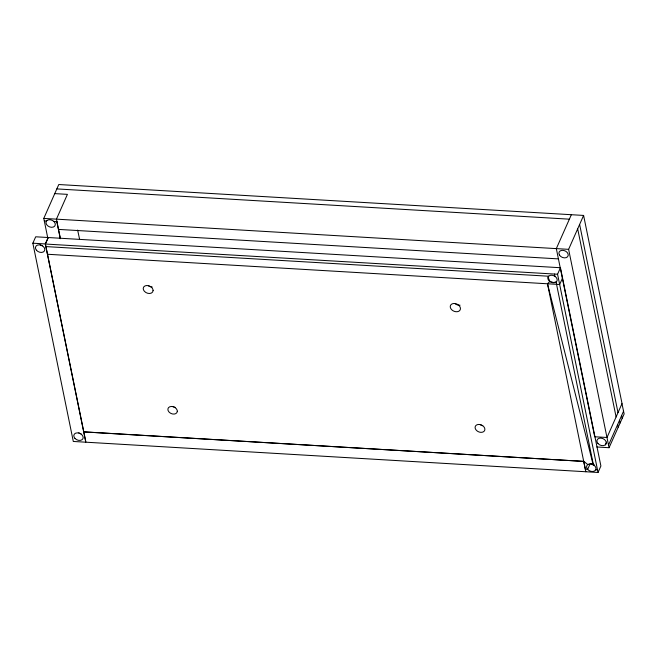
<?xml version="1.0" encoding="UTF-8"?>
<svg xmlns="http://www.w3.org/2000/svg" width="657" height="657" viewBox="0 0 657 657"><rect width="100%" height="100%" fill="white"/><g stroke="black" fill="none" stroke-linecap="round" stroke-linejoin="round"><path stroke-width="0.99" d="M571.319 214.79L556.323 248.617L594.716 436.774L607.011 437.488L622.031 403.538L583.605 215.43L58.777 184.527L43.781 218.403L47.772 237.99M596.77 446.982L609.064 447.713L568.617 249.34L583.605 215.43M608.546 445.044L623.55 411.208L621.965 403.628M48.166 237.522L45.325 243.936L85.788 442.194L73.305 441.463L32.85 243.197L35.692 236.791L560.446 267.728L600.9 465.994L598.034 472.473L85.911 442.194L45.407 244.034L48.289 237.53M598.034 472.473L557.563 274.232L560.446 267.728M562.54 277.993L559.657 284.497L47.518 254.259M585.83 471.759L547.478 283.734L549.86 281.467L553.539 282.518L556.077 281.993L593.411 464.877L594.207 465.402A4.862 3.54 24 0 1 595.883 469.164L595.538 470.018A4.862 3.54 24 0 1 588.335 470.018L587.498 469.164A4.862 3.54 24 0 1 587.637 464.704L588.524 464.212A4.862 3.54 24 0 1 593.164 464.704L547.478 283.734M605.417 444.863L606.657 442.062M609.064 447.713L624.15 413.935L623.55 411.208M590.126 463.817L587.662 469.336L585.305 469.197L583.753 461.329L587.834 464.598M460.048 305.193L458.75 305.185A5.313 3.852 23.9 0 1 455.014 303.6M618.007 412.629L579.646 224.53M54.761 193.618L67.416 194.357L56.436 219.142L60.37 238.442M43.781 218.403L568.617 249.34M44.29 220.908L46.548 221.039M53.817 221.466L56.954 221.696M58.53 229.408L558.483 258.891M32.85 243.197L45.325 243.936M45.407 244.034L557.563 274.232M45.933 246.589L548.669 276.227L548.242 277.722L550.073 281.664A4.854 3.523 23.9 0 0 555.715 282.272L556.487 281.672A4.854 3.523 23.9 0 0 555.444 276.712A4.854 3.523 23.9 0 0 549.301 275.735L548.538 276.326A4.854 3.523 23.9 0 0 549.129 280.884L549.86 281.467M595.628 469.804L597.509 469.911M56.831 188.912L569.373 219.175M554.459 274.043L554.943 276.342M621.612 415.544L622.171 418.271M619.518 420.275L620.068 422.993M577.675 228.866L616.102 416.965M77.633 230.065L79.563 239.115M56.822 221.647L60.304 238.705M617.646 424.512L618.155 427.181M152.169 286.978A5.141 3.728 23.9 0 1 148.433 285.787M482.731 425.695A5.092 3.696 23.9 0 1 480.308 424.66M175.329 407.439A4.911 3.564 23.9 0 1 172.996 406.437M81.033 433.834A4.886 3.548 23.9 0 1 78.733 432.782M42.409 245.8A4.886 3.548 23.9 0 1 40.151 244.659M594.634 465.033A4.862 3.54 24 0 1 591.21 463.579M593.164 464.869A5.125 3.72 23.9 0 1 590.889 463.538M83.8 431.846L583.728 461.386L83.776 431.912M46.844 220.662L46.269 221.401A4.87 3.531 23.9 0 0 51.418 227.297A4.87 3.531 23.9 0 0 54.26 221.877L53.365 221.048A4.87 3.531 23.9 0 0 46.844 220.662M454.825 303.526L453.527 303.526A5.313 3.852 23.9 0 0 450.267 307.057L450.579 308.141A5.313 3.852 23.9 0 0 455.859 311.705L457.157 311.714A5.313 3.852 23.9 0 0 460.417 308.174L460.114 307.098A5.313 3.852 23.9 0 0 454.825 303.526M480.136 424.586L478.871 424.447A5.092 3.696 23.9 0 0 475.101 427.354L475.233 428.38A5.092 3.696 23.9 0 0 480.694 432.339A5.092 3.696 23.9 0 0 484.874 429.111A5.092 3.696 23.9 0 0 480.136 424.586M177.308 411.29L177.185 410.305A4.911 3.564 23.9 0 0 169.678 406.806A4.911 3.564 23.9 0 0 170.459 413.187A4.911 3.564 23.9 0 0 177.308 411.29M153.089 290.575L152.966 289.54A5.141 3.728 23.9 0 0 145.107 285.869A5.141 3.728 23.9 0 0 145.92 292.546A5.141 3.728 23.9 0 0 153.089 290.575M36.439 250.227A4.886 3.548 23.9 0 0 44.487 250.851A4.886 3.548 23.9 0 0 39.453 244.864A4.886 3.548 23.9 0 0 36.439 250.227M74.955 438.408A4.886 3.548 23.9 0 0 82.93 438.679A4.886 3.548 23.9 0 0 77.567 432.848A4.886 3.548 23.9 0 0 74.955 438.408M597.969 443.541A4.886 3.548 23.9 0 0 605.984 444.009A4.886 3.548 23.9 0 0 600.818 438.096A4.886 3.548 23.9 0 0 597.969 443.541M559.411 254.99A4.878 3.54 23.9 0 0 567.517 256.83A4.878 3.54 23.9 0 0 563.796 250.457A4.878 3.54 23.9 0 0 559.411 254.99"/></g></svg>
